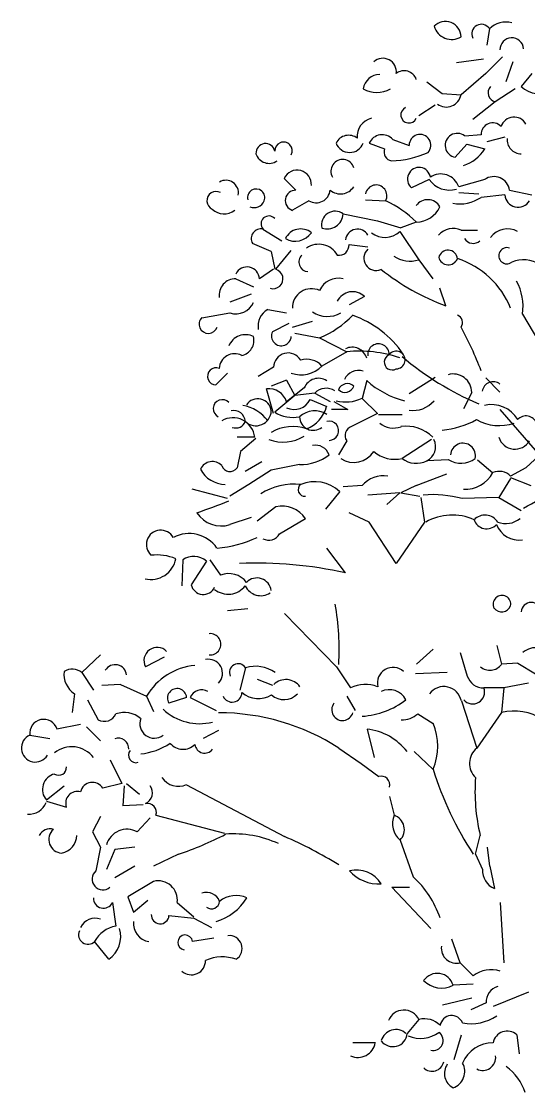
# Model space of a CAD drawing. Header units: inches. Extents: x 438 to 4290, y 203 to 1969.
# Drawn here: x 1882.6 to 1910.6, y 1698.9 to 1758 of the extents above; entities that cross this region are included whole.
import ezdxf

# ---------------------------------------------------------------- set-up
doc = ezdxf.new("R2010")
doc.units = ezdxf.units.IN
doc.layers.add('CAY', color=94, linetype='Continuous')

# ---------------------------------------------------------------- blocks, each defined once
blk = doc.blocks.new('A$C172B2049')
at = {"layer": 'CAY', "color": 252, "true_color": 0x939598}
for p, q in [((525.1, 2507.8), (522.4, 2489.2)), ((518.5, 2473.3), (488, 2469.3)), ((539.7, 2476), (521.1, 2457.4)), ((551.6, 2470.6), (543.6, 2448.1)), ((521.1, 2457.4), (493.3, 2433.5)), ((572.8, 2457.4), (560.9, 2442.8)), ((454.8, 2448.1), (472.1, 2434.9)), ((472.1, 2434.9), (493.3, 2433.5)), ((554.2, 2440.2), (531.7, 2425.6)), ((464.1, 2421.6), (445.6, 2409.7)), ((531.7, 2425.6), (506.5, 2405.7)), ((416.4, 2383.2), (435, 2376.5)), ((515.8, 2388.5), (497.3, 2387.1)), ((542.3, 2385.8), (522.4, 2380.5)), ((389.9, 2379.2), (407.1, 2372.6)), ((499.9, 2377.9), (486.6, 2363.3)), ((499.9, 2377.9), (519.8, 2372.6)), ((307.7, 2326.2), (294.5, 2339.4)), ((457.5, 2338.1), (437.6, 2328.8)), ((519.8, 2338.1), (490.6, 2330.2)), ((490.6, 2323.5), (513.2, 2322.2)), ((547.6, 2326.2), (572.8, 2320.9)), ((322.3, 2314.3), (303.7, 2303.7)), ((385.9, 2315.6), (408.5, 2314.3)), ((542.3, 2320.9), (515.8, 2318.2)), ((360.7, 2299.7), (399.2, 2291.7)), ((399.2, 2291.7), (425.7, 2283.8)), ((442.9, 2290.4), (425.7, 2283.8)), ((270.6, 2282.4), (291.8, 2269.2)), ((424.4, 2279.8), (445.6, 2248)), ((511.8, 2281.1), (493.3, 2281.1)), ((279.9, 2257.3), (258.7, 2266.5)), ((367.4, 2265.2), (388.6, 2262.6)), ((279.9, 2257.3), (283.9, 2237.4)), ((285.2, 2237.4), (302.4, 2258.6)), ((445.6, 2248), (461.5, 2226.8)), ((240.1, 2226.8), (260, 2217.5)), ((282.5, 2237.4), (266.6, 2226.8)), ((476, 2196.3), (469.4, 2216.2)), ((257.4, 2209.6), (233.5, 2200.3)), ((384.6, 2206.9), (367.4, 2197.6)), ((275.9, 2192.3), (297.1, 2188.3)), ((201.7, 2183), (233.5, 2188.3)), ((303.7, 2172.4), (326.3, 2179.1)), ((562.2, 2187), (587.4, 2144.6)), ((299.8, 2176.4), (281.2, 2167.1)), ((306.4, 2165.8), (334.2, 2160.5)), ((334.2, 2160.5), (364.7, 2144.6)), ((364.7, 2144.6), (336.9, 2128.7)), ((230.9, 2120.8), (217.6, 2107.5)), ((282.5, 2127.4), (265.3, 2116.8)), ((297.1, 2112.8), (279.9, 2106.2)), ((297.1, 2112.8), (306.4, 2095.6)), ((387.2, 2112.3), (381.9, 2092.4)), ((435, 2097.7), (464.1, 2116.3)), ((521.1, 2115.4), (537, 2099.5)), ((282.5, 2075.2), (274.6, 2103)), ((306.4, 2095.6), (283.9, 2077)), ((317, 2104.4), (297.1, 2088.5)), ((328.9, 2098.2), (306.4, 2095.6)), ((328.9, 2098.2), (346.2, 2088.9)), ((505.2, 2099.1), (495.9, 2080.5)), ((323.6, 2091.1), (342.2, 2083.2)), ((350.1, 2088.9), (366, 2079.7)), ((381.9, 2092.4), (399.2, 2075.2)), ((366, 2079.7), (347.5, 2079.7)), ((399.2, 2075.2), (370, 2060.6)), ((427, 2073.9), (400.5, 2073.9)), ((537, 2079.7), (598, 2009.4)), ((261.3, 2048.7), (241.5, 2048.7)), ((262.7, 2047.4), (245.4, 2032.8)), ((460.1, 2046), (427, 2024.8)), ((364.7, 2044.7), (355.4, 2028.8)), ((245.4, 2032.8), (241.5, 2014.2)), ((478.7, 2023.5), (454.8, 2022.2)), ((511.8, 2023.5), (529.1, 2008.9)), ((586, 2032.8), (566.2, 2014.2)), ((269.3, 2020.9), (250.7, 2010.3)), ((279.9, 2011.6), (254.7, 1995.7)), ((311.7, 2018.2), (279.9, 2011.6)), ((566.2, 2014.2), (548.9, 2005)), ((442.9, 1994.4), (477.4, 2007.6)), ((548.9, 2002.3), (535.7, 1981.1)), ((548.9, 2003.6), (571.5, 1994.4)), ((230.9, 1979.8), (191.1, 1990.4)), ((254.7, 1995.7), (233.5, 1982.4)), ((356.8, 1987.7), (340.9, 1967.9)), ((381.9, 1994.4), (360.7, 1993)), ((424.4, 1986.4), (388.6, 1983.8)), ((424.4, 1986.4), (409.8, 1973.2)), ((442.9, 1994.4), (425.7, 1986.4)), ((425.7, 1986.4), (446.9, 1982.4)), ((448.2, 1981.1), (452.2, 1953.3)), ((535.7, 1981.1), (494.6, 1979.8)), ((535.7, 1981.1), (560.9, 1966.5)), ((285.2, 1970.5), (264, 1954.6)), ((389.9, 1953.3), (367.4, 1963.9)), ((257.4, 1958.6), (233.5, 1950.6)), ((318.3, 1957.2), (289.2, 1940)), ((420.4, 1906.9), (389.9, 1953.3)), ((452.2, 1953.3), (420.4, 1906.9)), ((363.4, 1896.3), (342.2, 1924.1)), ((180.5, 1910.9), (179.2, 1881.7)), ((207, 1909.5), (189.8, 1883)), ((211, 1910.9), (222.9, 1893.6)), ((230.9, 1853.9), (253.4, 1856.5)), ((294.8, 1850.6), (353.1, 1790.9)), ((461.8, 1810.8), (443.2, 1793.6)), ((492.3, 1806.9), (500.2, 1780.3)), ((533.4, 1814.8), (538.7, 1793.6)), ((66.8, 1784.3), (88, 1804.2)), ((159.6, 1801.5), (138.4, 1790.9)), ((557.2, 1794.9), (538.7, 1793.6)), ((557.2, 1794.9), (577.1, 1783)), ((66.8, 1784.3), (80.1, 1764.4)), ((251.1, 1789.6), (244.4, 1764.4)), ((353.1, 1790.9), (369, 1767.1)), ((477.7, 1784.3), (441.9, 1783)), ((110.6, 1771.1), (89.4, 1769.7)), ((110.6, 1771.1), (139.7, 1757.8)), ((281.6, 1769.7), (264.3, 1776.4)), ((569.1, 1772.4), (541.3, 1767.1)), ((58.9, 1760.5), (56.2, 1739.3)), ((139.7, 1757.8), (147.7, 1740.6)), ((365, 1757.8), (374.3, 1741.9)), ((541.3, 1767.1), (518.8, 1767.1)), ((541.3, 1767.1), (538.7, 1739.3)), ((73.5, 1753.8), (85.4, 1731.3)), ((184.8, 1756.5), (164.9, 1749.9)), ((188.8, 1756.5), (217.9, 1741.9)), ((493.6, 1752.5), (510.8, 1699.5)), ((444.6, 1737.9), (461.8, 1727.3)), ((538.7, 1739.3), (510.8, 1699.5)), ((65.5, 1726), (39, 1720.7)), ((72.1, 1723.4), (88, 1707.5)), ((8.5, 1714.1), (31.1, 1710.1)), ((220.6, 1719.4), (203.3, 1710.1)), ((387.6, 1720.7), (395.5, 1688.9)), ((355.8, 1699.5), (381, 1682.3)), ((98.7, 1686.2), (111.9, 1659.7)), ((440.6, 1695.5), (461.8, 1675.6)), ((381, 1682.3), (400.8, 1667.7)), ((27.1, 1641.2), (47, 1657.1)), ((111.9, 1659.7), (90.7, 1654.4)), ((114.6, 1657.1), (113.2, 1634.6)), ((117.2, 1659.7), (131.8, 1647.8)), ((184.8, 1658.4), (294.8, 1600.1)), ((27.1, 1639.9), (49.6, 1633.2)), ((412.8, 1645.2), (418.1, 1624)), ((135.8, 1635.9), (113.2, 1634.6)), ((88, 1622.6), (78.8, 1605.4)), ((143.7, 1621.3), (129.1, 1605.4)), ((150.3, 1624), (227.2, 1604.1)), ((78.8, 1605.4), (88, 1588.2)), ((509.5, 1580.2), (514.8, 1601.4)), ((424.7, 1596.1), (439.3, 1555)), ((88, 1588.2), (82.7, 1561.7)), ((103.9, 1585.5), (94.7, 1563)), ((126.5, 1588.2), (103.9, 1585.5)), ((175.5, 1580.2), (147.7, 1567)), ((509.5, 1580.2), (517.5, 1563)), ((525.4, 1567), (522.8, 1588.2)), ((126.5, 1567), (103.9, 1553.7)), ((525.4, 1567), (530.7, 1541.8)), ((147.7, 1549.7), (118.5, 1532.5)), ((415.4, 1543.1), (459.1, 1496.7)), ((415.4, 1543.1), (435.3, 1543.1)), ((118.5, 1532.5), (125.2, 1515.3)), ((125.2, 1515.3), (141.1, 1528.5)), ((101.3, 1525.9), (105.3, 1499.4)), ((174.2, 1525.9), (192.7, 1510)), ((537.3, 1525.9), (541.3, 1458.3)), ((164.9, 1511.3), (192.7, 1508.6)), ((192.7, 1508.6), (212.6, 1498)), ((97.3, 1462.3), (81.4, 1482.1)), ((215.3, 1486.1), (191.4, 1482.1)), ((492.3, 1458.3), (483, 1484.8)), ((492.3, 1458.3), (506.9, 1443.7)), ((506.9, 1434.4), (484.3, 1433.1)), ((569.1, 1425.2), (529.4, 1409.2)), ((505.5, 1418.5), (472.4, 1410.6)), ((521.4, 1413.2), (504.2, 1405.3)), ((445.9, 1394.7), (432.6, 1378.8)), ((485.6, 1349.6), (493.6, 1377.4)), ((555.9, 1377.4), (558.5, 1356.2)), ((396.9, 1368.2), (371.7, 1368.2))]:
    blk.add_line(p, q, dxfattribs=at)
for centre, radius, start, end in [((475.6, 2498.1), 17.7, 1.134, 136.1237), ((543.7, 2488.1), 27, 75.961, 133.5256), ((482.7, 2516.3), 20.7, 196.531, 300.727), ((516.1, 2501.9), 10.7, 33.238, 206.252), ((550.3, 2484.1), 13.3, 4.88, 180.844), ((405.3, 2459.2), 15.2, 353.036, 131.4478), ((401.6, 2437.5), 18.6, 89.4011, 171.8009), ((429.2, 2445.8), 14.6, 19.895, 127.3245), ((533.9, 2435.7), 10.3, 136.52, 257.685), ((579.6, 2460.8), 25.9, 223.824, 307.378), ((398.5, 2467.3), 31.2, 240.709, 299.291), ((476.7, 2436.5), 16.8, 233.665, 349.938), ((434.6, 2410.7), 9.05, 113.702, 336.298), ((397.6, 2386.6), 21.1, 103.884, 185.68), ((552.8, 2393.2), 15.2, 28.332, 162.549), ((528.8, 2388.9), 13, 42.778, 181.982), ((366.9, 2372), 15.9, 52.102, 152.9554), ((404.5, 2372.5), 16, 41.737, 155.3236), ((447.1, 2376.7), 12.2, 317.97, 180.918), ((488.9, 2376.6), 13.5, 51.906, 260.169), ((560.8, 2383.1), 15.9, 175.106, 270.311), ((273.4, 2367.9), 10.7, 10.826, 183.425), ((293.7, 2370.5), 9.83, 332.659, 183.151), ((368, 2384.9), 16.3, 200.425, 339.575), ((416.6, 2369.2), 10, 160.531, 261.396), ((482.6, 2395.8), 43.9, 287.739, 328.011), ((277.5, 2372), 15.6, 197.646, 305.484), ((360.1, 2347.6), 13.2, 16.844, 211.081), ((412.4, 2466.9), 107.6, 271.436, 294.013), ((309, 2332.8), 16, 355.387, 155.3715), ((446, 2338.8), 13, 8.802, 229.914), ((228.9, 2323.3), 14.1, 349.935, 121.0473), ((480, 2353.8), 27.4, 214.794, 286.848), ((470.7, 2323.5), 21, 18.435, 124.6954), ((530.1, 2323.8), 17.7, 7.864, 125.738), ((218, 2314.4), 10.4, 62.111, 244.761), ((262.9, 2317.8), 9.74, 338.636, 193.193), ((307.3, 2314.6), 11.6, 88.008, 251.975), ((330.3, 2328.1), 16, 239.944, 353.185), ((357.6, 2340.3), 18.2, 231.053, 326.009), ((397.8, 2320), 12.1, 331.584, 169.5352), ((260.6, 2319), 12.3, 248.029, 337.211), ((358.5, 2205.2), 120, 45.244, 65.366), ((455.7, 2299.8), 15.8, 29.799, 144.4764), ((491.9, 2353.2), 42.4, 259.222, 304.315), ((557.3, 2322.1), 15, 184.516, 328.699), ((227, 2319.1), 19.4, 226.501, 307.474), ((351.7, 2287.4), 15.3, 53.701, 193.678), ((342.6, 2301), 18.2, 251.529, 355.851), ((442.7, 2319.8), 29.4, 270.485, 335.562), ((277.3, 2288.4), 8.92, 42.272, 221.702), ((268.2, 2271.8), 10.9, 77.472, 208.787), ((313, 2263.5), 19.2, 51.522, 154.0867), ((306.8, 2290.9), 22, 240.028, 325.58), ((376.9, 2268.9), 13.6, 30.496, 173.2815), ((407.7, 2297.5), 24.3, 231.448, 313.325), ((484.2, 2261.8), 21.4, 64.869, 138.9083), ((545.3, 2259.5), 23.3, 60.332, 144.1988), ((333.3, 2241.5), 24, 29.426, 124.585), ((355.9, 2264.6), 11.5, 261.131, 2.843), ((507, 2278), 11.5, 212.03, 310.478), ((321.7, 2245.5), 10.8, 133.358, 265.949), ((397.6, 2249.7), 13.6, 131.416, 294.395), ((435.8, 2279), 32.5, 236.274, 287.467), ((478.6, 2248.1), 10.8, 6.376, 166.4717), ((478.9, 2253.6), 11.2, 195.204, 337.644), ((544.8, 2252.6), 9.09, 71.946, 306.98), ((252.7, 2226.1), 13.9, 2.726, 154.654), ((459.1, 2157.2), 97, 22.102, 71.848), ((563.7, 2213.9), 34.2, 57.425, 113.0489), ((239.7, 2208.4), 18.4, 88.679, 188.951), ((282, 2226.7), 11.1, 251.757, 73.536), ((355.5, 2204.1), 23.3, 77.039, 156.09), ((572.6, 2452.8), 274.1, 231.812, 249.374), ((325, 2194.4), 21.2, 64.075, 182.147), ((506.9, 2196.3), 56, 350.471, 29.778), ((371.3, 2192.9), 19.3, 46.501, 153.2309), ((240.1, 2209.1), 21.8, 252.406, 336.049), ((286.9, 2173.4), 21.9, 120.137, 189.46), ((209.1, 2175.8), 10.4, 135.398, 341.387), ((343.2, 2214), 29.6, 235.143, 300.085), ((294.3, 2259.3), 106.6, 292.017, 316.303), ((332.6, 2076.3), 116.1, 34.47, 70.522), ((486.3, 2177.6), 8.64, 323.515, 69.884), ((291.3, 2162.6), 11.1, 155.69, 356.237), ((128.6, 1975.2), 414.6, 20.945, 28.408), ((251, 2143.6), 20.3, 63.798, 157.9115), ((243, 2157.7), 17.5, 282.38, 13.607), ((238.8, 2125.3), 17.3, 62.687, 177.4522), ((298.9, 2127), 16.4, 30.674, 178.5685), ((370.7, 2132.5), 17.3, 16.925, 115.1499), ((379.3, 2004), 141.4, 71.406, 95.9134), ((400.5, 2141.7), 12, 358.902, 187.457), ((420.4, 2135.5), 9.93, 270.126, 143.0027), ((319.6, 2112.8), 23.5, 42.636, 106.3161), ((415.8, 2133.2), 8.91, 112.394, 300.735), ((648.5, 2402.8), 344.3, 229.944, 246.841), ((217.9, 2117.1), 9.65, 67.496, 268.313), ((313.4, 2151.7), 32.9, 250.466, 315.524), ((378, 2106.1), 17.6, 72.629, 154.6299), ((484.4, 2099), 20.8, 0.303, 105.957), ((333, 2097.6), 17.3, 57.924, 157.1281), ((365.4, 2098.2), 10.7, 47.639, 158.3483), ((362.9, 2109.4), 10.3, 223.958, 342.03), ((453.9, 2186.5), 99.7, 228.09, 255.951), ((529.3, 2098.8), 12.3, 51.247, 172.3573), ((277.4, 2082.6), 20.6, 16.427, 97.7609), ((341.8, 2085.6), 18.1, 57.837, 135.5814), ((224.7, 2080.8), 10.1, 42.162, 244.097), ((240.6, 2041.3), 43.8, 36.309, 80.1718), ((264.8, 2076.8), 15.2, 5.975, 147.2403), ((305.6, 2100), 20.1, 244.919, 333.66), ((304.3, 2094.4), 39.5, 292.887, 343.473), ((363.8, 2130.4), 42.1, 254.826, 295.564), ((439.6, 2108.9), 30.1, 261.168, 320.541), ((527.5, 2051.3), 34.1, 30.441, 103.1619), ((236.8, 2045.9), 24.7, 6.402, 120.4669), ((237.7, 2065.6), 13.1, 3.536, 102.7235), ((262.7, 2078.8), 17.2, 226.124, 358.373), ((304.4, 2109.3), 38.3, 237.503, 280.929), ((328.7, 2053.4), 25, 57.204, 132.7346), ((327.3, 2072.1), 15.6, 181.53, 307.778), ((566.2, 2059.8), 12.8, 21.954, 136.806), ((240.1, 2070.4), 11.3, 249.444, 339.444), ((303.9, 2015.2), 45.6, 69.732, 121.6891), ((344.8, 2056), 10.8, 270.299, 103.9524), ((373.3, 2050.7), 10.5, 108.435, 214.695), ((417.2, 2083), 24, 230.236, 290.841), ((432.1, 2020.2), 40.9, 44.102, 99.0276), ((463, 2153.9), 97.7, 275.353, 299.13), ((536.1, 2113.3), 51.5, 240.21, 289.078), ((293.1, 2088.7), 45.5, 249.681, 301.74), ((446.5, 2038.2), 18.1, 297.518, 25.613), ((553.8, 2054.2), 18.9, 197.048, 329.789), ((329.7, 2023.9), 15.9, 17.982, 102.5291), ((495.4, 2027.9), 14.1, 347.471, 176.2684), ((314.1, 2067.9), 49.7, 267.264, 308.225), ((372.6, 2047.5), 27, 237.357, 326.832), ((419.1, 2060.6), 36.7, 229.399, 282.529), ((443, 2045.7), 26.3, 232.453, 296.666), ((493, 2046.9), 27.3, 238.577, 306.402), ((213.7, 2006.7), 14.7, 43.861, 155.0627), ((228.5, 2027.3), 31.6, 207.061, 269.419), ((233.5, 2020.1), 9.86, 199.119, 323.39), ((536.1, 1992.5), 17.9, 44.218, 113.1613), ((328.6, 1957.2), 41.6, 47.369, 112.0215), ((405.6, 1974.6), 30.8, 79.755, 140.2116), ((498.1, 2025.3), 35, 266.417, 332.081), ((305.9, 1925), 71, 84.2267, 122.254), ((317.5, 1989.8), 7.4, 127.057, 276.547), ((186.3, 2690.4), 813.9, 297.614, 300.496), ((-60.7, 2713), 792, 288.943, 291.704), ((461.4, 1857.6), 126.6, 74.815, 94.7961), ((223.6, 1981.4), 32.4, 212.852, 287.84), ((292.3, 1940.3), 31, 33.077, 103.3205), ((483.3, 1901.8), 59.5, 65.566, 120.0199), ((520.1, 1944.5), 16.8, 31.696, 136.8819), ((522, 1960.9), 15, 199.246, 316.976), ((558.6, 1960.6), 27.4, 201.265, 277.575), ((543.5, 1977.4), 25.7, 249.3, 308.646), ((155.7, 1928.1), 16.2, 29.406, 227.175), ((187.7, 1902.6), 37.9, 34.591, 118.0667), ((277.1, 1947.1), 14, 242.277, 329.613), ((205.5, 2065.9), 142.5, 275.41, 294.243), ((151.3, 1862.9), 53.6, 66.676, 97.0633), ((192.9, 1893.4), 21.4, 48.793, 125.4831), ((144.5, 1917.5), 28.6, 257.109, 349.248), ((263.8, 1452.6), 454.7, 77.353, 92.4873), ((232.3, 1870.7), 24.8, 37.189, 112.3002), ((263.7, 1874.3), 16.3, 7.385, 135.7443), ((203.5, 1886.1), 14, 192.724, 335.854), ((231.5, 1896.8), 24.4, 231.284, 321.879), ((268.1, 1889.9), 19.2, 205.254, 302.857), ((539.2, 1861.1), 9.94, 348.621, 207.638), ((72.1, 1810.8), 284.1, 356.524, 10.209), ((538.8, 1863.6), 11, 219.796, 336.463), ((572.1, 1851.8), 11.3, 3.589, 176.4113), ((211.3, 1816.1), 12, 263.66, 96.3402), ((151.7, 1797.7), 14.9, 44.741, 206.934), ((578.4, 1787), 25.4, 38.572, 128.7473), ((104.4, 1780.3), 12.9, 6.159, 148.784), ((209.3, 1783.5), 15.8, 315.456, 102.1659), ((242.7, 1784.5), 9.8, 31.668, 204.935), ((525.5, 1803.2), 16.3, 228.85, 323.829), ((72.9, 1782.5), 26.1, 173.134, 237.559), ((56, 1771.5), 16.7, 49.685, 122.6877), ((200.2, 1722.5), 70, 95.0308, 149.7306), ((262.4, 1754.5), 36.9, 53.891, 107.9283), ((416.8, 1772.5), 17.7, 48.001, 193.157), ((296.3, 1757.2), 19.3, 35.407, 134.2047), ((385.7, 1733.9), 37.1, 68.23, 116.7505), ((518.7, 1786.6), 19.5, 198.629, 270.295), ((174, 1755.6), 10.8, 4.573, 212.295), ((201.8, 1750.7), 14.2, 60.97, 155.9001), ((236, 1762.1), 11, 203.014, 358.226), ((265.5, 1783.7), 28.6, 229.907, 300.946), ((294.1, 1774.7), 20.8, 228.175, 317.029), ((412.5, 1743.9), 21.2, 27.839, 115.291), ((473.9, 1748.5), 20.1, 11.563, 143.3789), ((506.4, 1762.4), 13.3, 220.318, 20.612), ((360, 1742.5), 12.1, 142.527, 344.343), ((376.7, 1824), 88.9, 273.582, 307.87), ((92.3, 1743.7), 14.2, 240.71, 336.162), ((114.6, 1711.3), 28.2, 49.061, 109.3702), ((199.4, 1786.6), 59.7, 226.513, 284.134), ((220.9, 1490.5), 248.7, 57.154, 90.0668), ((426.9, 1758), 26.7, 268.04, 311.269), ((553.2, 1684.6), 56.6, 55.689, 104.8553), ((24.1, 1716.1), 15.7, 17.215, 187.314), ((148.4, 1726.9), 16.3, 159.561, 307.67), ((401.4, 1701.5), 65.7, 336.829, 23.171), ((14.8, 1699.6), 15.8, 113.602, 329.247), ((107.9, 1698.8), 11.9, 356.821, 109.4409), ((380.5, 1655.2), 65.9, 37.745, 83.8603), ((55.6, 1670.2), 30.8, 37.342, 128.8361), ((127.7, 1691.5), 8.41, 140.936, 289.045), ((125, 1767.5), 75, 276.228, 303.369), ((180.8, 1717.4), 19.2, 220.88, 313.668), ((205.1, 1704.9), 11.1, 187.531, 322.605), ((525.3, 1682.3), 22.5, 130.106, 225.311), ((41, 1677.7), 8.68, 238.055, 3.869), ((832.6, 1792.4), 388.7, 197.476, 213.08), ((40.5, 1653), 17.8, 103.314, 221.387), ((78.9, 1647.2), 13.8, 31.428, 166.5178), ((175.6, 1679), 22.5, 214.013, 294.097), ((403.3, 1658.3), 9.74, 345.019, 104.9825), ((715.1, 1650.5), 206.2, 175.577, 193.757), ((62.1, 1637.6), 13.3, 75.3, 199.282), ((133.5, 1649.2), 12.9, 292.254, 37.885), ((7.4, 1646.3), 21.1, 265.72, 338.291), ((140.5, 1627.1), 10.3, 342.346, 101.6266), ((440.5, 1614.6), 24.3, 157.361, 229.424), ((412.6, 1608), 16.9, 315.541, 71.243), ((31.1, 1595.2), 13.5, 72.814, 152.4247), ((45, 1596.7), 15.1, 131.287, 267.292), ((40.6, 1602.1), 20.9, 280.1, 358.071), ((117.8, 1584.3), 24, 61.715, 164.1486), ((58.6, 1928.9), 367.8, 288.534, 297.517), ((237.6, 1480.6), 122.5, 65.607, 94.2316), ((92.9, 1138.9), 503.5, 58.531, 66.363), ((90.7, 1552.4), 12.2, 130.77, 310.433), ((375.6, 1529.7), 32.9, 31.842, 103.8251), ((400.2, 1590.2), 43.2, 221.269, 274.399), ((363.7, 1472.2), 112.1, 18.976, 47.645), ((538.6, 1561.5), 21.2, 175.879, 248.131), ((152.7, 1528.7), 21.7, 352.598, 103.4277), ((91.3, 1530.8), 11.2, 178.284, 333.643), ((207.3, 1521.9), 15.5, 19.983, 109.9826), ((200.1, 1563.5), 61.5, 286.882, 328.255), ((240.2, 1505.5), 28.4, 64.622, 130.2407), ((212.6, 1528.3), 9.34, 235.39, 353.497), ((82.1, 1489.7), 18.6, 71.372, 153.388), ((145.5, 1502.4), 20.5, 173.625, 261.188), ((155, 1512), 9.96, 176.185, 356.185), ((74, 1489.8), 10.7, 156.553, 314.057), ((110.6, 1466.8), 33, 99.3654, 152.3101), ((80.3, 1487.4), 30.4, 304.036, 17.776), ((183.1, 1481.2), 8.36, 6.737, 263.261), ((232.7, 1474.4), 14.4, 302.53, 96.049), ((488, 1474.8), 17, 173.003, 284.625), ((190.2, 1460.6), 15.8, 227.334, 1.122), ((224.9, 1418.4), 46.5, 70.462, 113.9432), ((466.5, 1427.8), 18.6, 16.438, 145.3818), ((527.1, 1417.4), 33.2, 72.136, 127.5952), ((471.3, 1458), 28.1, 224.272, 297.547), ((539.5, 1414.3), 18.1, 105.369, 183.556), ((429, 1386.4), 18.8, 25.9, 158.5051), ((482.7, 1385.8), 13.2, 21.717, 170.3), ((504.2, 1442.8), 52.9, 259.932, 303.447), ((451.9, 1369.9), 25.5, 45.422, 103.5308), ((419.8, 1366.4), 16.9, 47.062, 164.8291), ((416.6, 1380.3), 16.2, 215.98, 354.53), ((447.7, 1408.3), 35, 246.878, 306.285), ((462.1, 1370.9), 11.1, 254.85, 55.118), ((545.1, 1365.7), 15.9, 47.591, 170.9895), ((377, 1372.3), 20.3, 246.935, 348.356), ((528.8, 1331.5), 36.7, 89.0518, 157.3047), ((517.5, 1352.1), 14.7, 243.119, 5.898), ((460.7, 1349.7), 13.3, 224.502, 348.277), ((492.9, 1334), 18.3, 145.856, 242.216), ((477.9, 1336.2), 19.5, 289.382, 28.909), ((510.7, 1295.2), 57.2, 17.641, 54.413)]:
    blk.add_arc(centre, radius, start, end, dxfattribs=at)

msp = doc.modelspace()

# ---------------------------------------------------------------- block references
at = {"layer": 'CAY', "xscale": 0.04909626116491051, "yscale": 0.04909626116491051, "zscale": 0.04909626116491051}
msp.add_blockref('A$C172B2049', (1882.64715, 1634.46156), dxfattribs=at)

doc.saveas('drawing.dxf')
